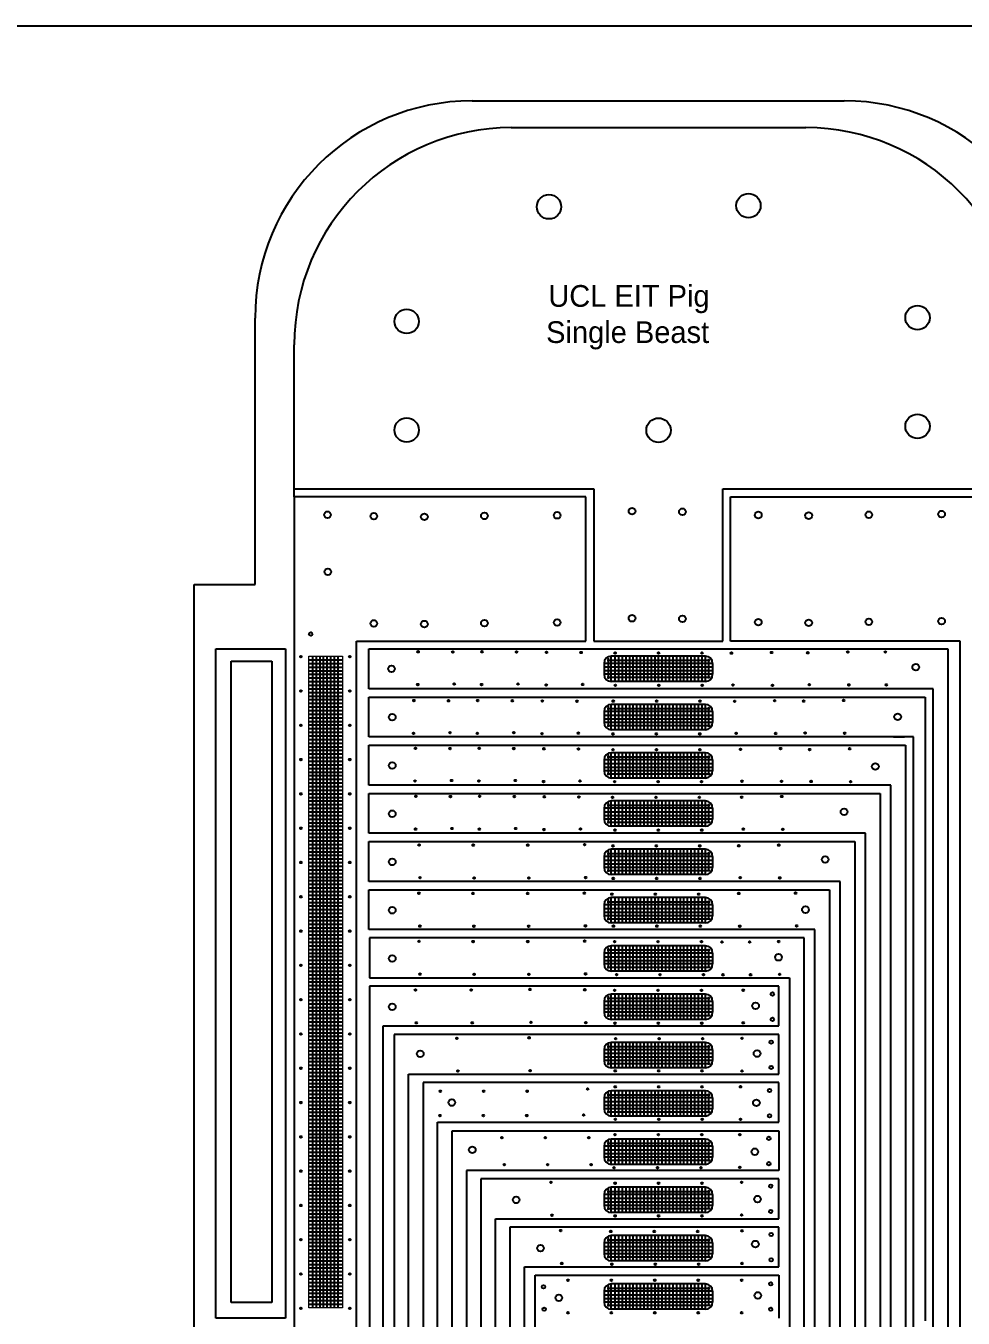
# Model space of a CAD drawing. Header units: millimetres. Extents: x 43.4 to 83.4, y 94.1 to 164.1.
# Drawn here: x 63.42 to 76.38, y 146.22 to 164.07 of the extents above; entities that cross this region are included whole.
import ezdxf

# ---------------------------------------------------------------- set-up
doc = ezdxf.new("R2010")
doc.units = ezdxf.units.MM
for name, color, linetype in [('Foil', 5, 'Continuous'), ('Opening', 1, 'Continuous'), ('Outline', 3, 'Continuous'), ('Pattern', 40, 'Continuous')]:
    doc.layers.add(name, color=color, linetype=linetype)

msp = doc.modelspace()

# ---------------------------------------------------------------- linework, layer by layer
at = {"layer": 'Foil'}
for p, q in [((43.423, 164.072), (83.423, 164.072)), ((70.132, 162.666), (74.204, 162.666)), ((67.132, 157.666), (67.132, 159.666)), ((67.132, 157.677), (71.274, 157.677)), ((67.132, 157.566), (67.132, 157.666)), ((71.274, 157.677), (71.274, 157.566)), ((73.053, 157.566), (73.053, 157.677)), ((73.053, 157.677), (77.193, 157.677)), ((67.132, 157.566), (67.132, 145.816)), ((71.163, 157.566), (67.132, 157.566)), ((71.163, 155.574), (71.163, 157.566)), ((71.274, 157.566), (71.274, 155.574)), ((73.053, 155.574), (73.053, 157.566)), ((73.163, 155.574), (73.163, 157.566)), ((73.163, 157.566), (77.193, 157.566)), ((67.991, 145.731), (67.991, 155.574)), ((67.991, 155.574), (70.663, 155.574)), ((70.663, 155.574), (71.163, 155.574)), ((71.274, 155.574), (73.053, 155.574)), ((73.663, 155.574), (73.163, 155.574)), ((74.028, 155.574), (73.663, 155.574)), ((76.334, 155.574), (74.028, 155.574)), ((76.334, 155.466), (76.334, 155.574)), ((66.05, 146.223), (66.05, 155.466)), ((66.05, 155.466), (67.012, 155.466)), ((66.26, 146.441), (66.26, 155.295)), ((66.26, 155.295), (66.823, 155.295)), ((66.823, 155.295), (66.823, 146.441)), ((67.012, 155.466), (67.012, 146.223)), ((68.161, 154.916), (68.161, 155.466)), ((68.161, 155.466), (73.663, 155.466)), ((73.663, 155.466), (76.163, 155.466)), ((76.163, 155.466), (76.163, 145.816)), ((76.334, 145.816), (76.334, 155.466)), ((75.068, 154.916), (68.161, 154.916)), ((68.161, 154.251), (68.161, 154.801)), ((68.161, 154.801), (75.018, 154.801)), ((75.018, 154.801), (75.578, 154.801)), ((75.578, 154.916), (75.068, 154.916)), ((75.963, 154.916), (75.578, 154.916)), ((75.578, 154.801), (75.688, 154.801)), ((75.688, 154.801), (75.853, 154.801)), ((75.853, 154.801), (75.853, 146.188)), ((75.963, 145.816), (75.963, 154.916)), ((74.898, 154.251), (68.161, 154.251)), ((75.563, 154.251), (74.898, 154.251)), ((75.413, 154.251), (75.563, 154.251)), ((75.578, 154.251), (75.563, 154.251)), ((75.688, 154.251), (75.578, 154.251)), ((75.688, 145.816), (75.688, 154.251)), ((68.161, 153.585), (68.161, 154.135)), ((68.161, 154.135), (74.846, 154.135)), ((74.846, 154.135), (75.378, 154.135)), ((75.378, 154.135), (75.578, 154.135)), ((75.578, 154.135), (75.578, 145.816)), ((74.728, 153.585), (68.161, 153.585)), ((75.228, 153.585), (74.728, 153.585)), ((75.378, 153.585), (75.228, 153.585)), ((75.378, 145.816), (75.378, 153.585)), ((68.161, 152.92), (68.161, 153.47)), ((68.161, 153.47), (74.676, 153.47)), ((74.676, 153.47), (75.028, 153.47)), ((75.028, 153.47), (75.228, 153.47)), ((75.228, 153.47), (75.228, 145.816)), ((74.558, 152.92), (68.161, 152.92)), ((68.161, 152.255), (68.161, 152.805)), ((68.161, 152.805), (74.506, 152.805)), ((74.506, 152.805), (74.678, 152.805)), ((74.878, 152.92), (74.558, 152.92)), ((74.678, 152.805), (74.878, 152.805)), ((75.028, 152.92), (74.878, 152.92)), ((74.878, 152.805), (74.878, 145.816)), ((75.028, 145.816), (75.028, 152.92)), ((74.388, 152.255), (68.161, 152.255)), ((74.678, 152.255), (74.388, 152.255)), ((74.678, 145.816), (74.678, 152.255)), ((68.161, 151.589), (68.161, 152.139)), ((68.161, 152.139), (74.336, 152.139)), ((74.336, 152.139), (74.528, 152.139)), ((74.528, 152.139), (74.528, 151.589)), ((74.218, 151.589), (68.161, 151.589)), ((74.328, 151.589), (74.218, 151.589)), ((74.328, 151.474), (74.328, 151.589)), ((74.528, 151.589), (74.528, 145.816)), ((74.178, 151.474), (68.172, 151.474)), ((68.172, 151.474), (68.172, 150.924)), ((74.178, 145.816), (74.178, 151.474)), ((74.328, 145.816), (74.328, 151.474)), ((68.172, 150.924), (73.828, 150.924)), ((73.828, 150.924), (73.978, 150.924)), ((73.978, 150.924), (73.978, 145.816)), ((73.828, 150.809), (68.172, 150.809)), ((68.172, 150.809), (68.172, 150.259)), ((73.828, 150.259), (73.828, 150.809)), ((68.172, 150.259), (68.172, 145.823)), ((68.363, 145.823), (68.363, 150.259)), ((68.363, 150.259), (68.513, 150.259)), ((68.513, 150.259), (73.828, 150.259)), ((73.828, 150.143), (68.513, 150.143)), ((68.513, 150.143), (68.513, 149.593)), ((73.828, 149.593), (73.828, 150.143)), ((68.513, 149.593), (68.513, 145.823)), ((68.713, 145.823), (68.713, 149.593)), ((68.713, 149.593), (68.913, 149.593)), ((68.913, 149.593), (73.828, 149.593)), ((73.828, 149.478), (68.913, 149.478)), ((68.913, 149.478), (68.913, 145.823)), ((73.828, 148.928), (73.828, 149.478)), ((69.113, 145.823), (69.113, 148.928)), ((69.113, 148.928), (73.828, 148.928)), ((69.313, 145.823), (69.313, 148.812)), ((69.313, 148.812), (73.828, 148.812)), ((73.828, 148.812), (73.828, 148.262)), ((73.828, 148.262), (69.513, 148.262)), ((69.513, 148.262), (69.513, 145.823)), ((73.828, 148.147), (69.713, 148.147)), ((69.713, 148.147), (69.713, 145.823)), ((73.828, 147.597), (73.828, 148.147)), ((69.913, 145.816), (69.913, 147.597)), ((69.913, 147.597), (73.828, 147.597)), ((73.828, 147.482), (70.113, 147.482)), ((70.113, 147.482), (70.113, 145.816)), ((73.828, 146.932), (73.828, 147.482)), ((70.313, 145.816), (70.313, 146.932)), ((70.313, 146.932), (73.828, 146.932)), ((70.463, 145.816), (70.463, 146.816)), ((70.463, 146.816), (73.828, 146.816)), ((73.828, 146.816), (73.828, 146.223)), ((66.823, 146.441), (66.26, 146.441)), ((67.012, 146.223), (66.05, 146.223))]:
    msp.add_line(p, q, dxfattribs=at)
for centre, radius in [((70.652, 161.573), 0.168), ((73.409, 161.589), 0.168), ((68.685, 159.99), 0.168), ((75.745, 160.041), 0.168), ((75.745, 158.541), 0.168), ((68.685, 158.49), 0.168), ((72.166, 158.487), 0.168), ((67.592, 157.32), 0.0463), ((68.233, 157.299), 0.0463), ((68.93, 157.29), 0.0463), ((69.76, 157.303), 0.0463), ((70.766, 157.312), 0.0463), ((71.8, 157.37), 0.0463), ((72.496, 157.361), 0.0463), ((73.545, 157.316), 0.0463), ((74.241, 157.307), 0.0463), ((75.072, 157.32), 0.0463), ((76.078, 157.329), 0.0463), ((67.596, 156.532), 0.0463), ((68.233, 155.819), 0.0463), ((68.93, 155.81), 0.0463), ((69.76, 155.823), 0.0463), ((70.766, 155.832), 0.0463), ((71.8, 155.89), 0.0463), ((72.496, 155.881), 0.0463), ((73.545, 155.836), 0.0463), ((74.241, 155.827), 0.0463), ((75.072, 155.84), 0.0463), ((76.078, 155.849), 0.0463), ((67.36, 155.673), 0.0239), ((67.224, 155.359), 0.0114), ((67.9, 155.359), 0.0114), ((68.844, 155.427), 0.0114), ((69.323, 155.423), 0.0114), ((69.726, 155.427), 0.0114), ((70.204, 155.423), 0.0114), ((70.619, 155.42), 0.0114), ((71.097, 155.417), 0.0114), ((71.566, 155.411), 0.0114), ((72.166, 155.411), 0.0114), ((72.766, 155.411), 0.0114), ((73.174, 155.408), 0.0114), ((73.728, 155.417), 0.0114), ((74.229, 155.413), 0.0114), ((74.782, 155.423), 0.0114), ((75.301, 155.423), 0.0114), ((68.476, 155.191), 0.0463), ((75.72, 155.215), 0.0463), ((68.84, 154.974), 0.0114), ((69.343, 154.982), 0.0114), ((69.721, 154.974), 0.0114), ((70.225, 154.982), 0.0114), ((70.614, 154.968), 0.0114), ((71.118, 154.976), 0.0114), ((71.57, 154.963), 0.0114), ((72.17, 154.963), 0.0114), ((72.77, 154.963), 0.0114), ((73.195, 154.967), 0.0114), ((73.741, 154.964), 0.0114), ((74.25, 154.973), 0.0114), ((74.796, 154.97), 0.0114), ((75.315, 154.97), 0.0114), ((67.224, 154.885), 0.0114), ((67.9, 154.885), 0.0114), ((68.786, 154.753), 0.0114), ((69.264, 154.75), 0.0114), ((69.667, 154.753), 0.0114), ((70.145, 154.75), 0.0114), ((70.56, 154.747), 0.0114), ((71.039, 154.744), 0.0114), ((71.54, 154.745), 0.0114), ((72.14, 154.745), 0.0114), ((72.74, 154.745), 0.0114), ((73.219, 154.742), 0.0114), ((73.772, 154.752), 0.0114), ((74.171, 154.745), 0.0114), ((74.724, 154.755), 0.0114), ((75.471, 154.529), 0.0463), ((67.224, 154.411), 0.0114), ((67.9, 154.411), 0.0114), ((68.487, 154.524), 0.0463), ((68.781, 154.301), 0.0114), ((69.285, 154.309), 0.0114), ((69.662, 154.301), 0.0114), ((70.166, 154.309), 0.0114), ((70.556, 154.295), 0.0114), ((71.059, 154.303), 0.0114), ((71.536, 154.293), 0.0114), ((72.136, 154.293), 0.0114), ((72.736, 154.293), 0.0114), ((73.239, 154.301), 0.0114), ((73.786, 154.299), 0.0114), ((74.192, 154.304), 0.0114), ((74.738, 154.302), 0.0114), ((68.807, 154.094), 0.0114), ((69.285, 154.09), 0.0114), ((69.688, 154.094), 0.0114), ((70.166, 154.09), 0.0114), ((70.582, 154.087), 0.0114), ((71.06, 154.084), 0.0114), ((71.538, 154.075), 0.0114), ((72.138, 154.075), 0.0114), ((72.738, 154.075), 0.0114), ((73.299, 154.08), 0.0114), ((73.852, 154.09), 0.0114), ((74.254, 154.077), 0.0114), ((74.807, 154.087), 0.0114), ((67.224, 153.938), 0.0114), ((67.9, 153.938), 0.0114), ((68.487, 153.857), 0.0463), ((75.162, 153.843), 0.0463), ((68.802, 153.641), 0.0114), ((69.306, 153.649), 0.0114), ((69.684, 153.641), 0.0114), ((70.187, 153.649), 0.0114), ((70.577, 153.635), 0.0114), ((71.081, 153.643), 0.0114), ((71.561, 153.632), 0.0114), ((72.161, 153.632), 0.0114), ((72.761, 153.632), 0.0114), ((73.319, 153.639), 0.0114), ((73.866, 153.637), 0.0114), ((74.275, 153.636), 0.0114), ((74.821, 153.634), 0.0114), ((67.224, 153.464), 0.0114), ((67.9, 153.464), 0.0114), ((68.813, 153.43), 0.0114), ((69.291, 153.427), 0.0114), ((69.694, 153.43), 0.0114), ((70.173, 153.427), 0.0114), ((70.588, 153.424), 0.0114), ((71.066, 153.421), 0.0114), ((71.531, 153.417), 0.0114), ((72.131, 153.417), 0.0114), ((72.731, 153.417), 0.0114), ((73.316, 153.418), 0.0114), ((73.87, 153.428), 0.0114), ((68.487, 153.19), 0.0463), ((74.73, 153.216), 0.0463), ((67.224, 152.99), 0.0114), ((67.9, 152.99), 0.0114), ((68.809, 152.978), 0.0114), ((69.312, 152.986), 0.0114), ((69.69, 152.978), 0.0114), ((70.193, 152.986), 0.0114), ((70.583, 152.972), 0.0114), ((71.087, 152.98), 0.0114), ((71.564, 152.964), 0.0114), ((72.164, 152.964), 0.0114), ((72.764, 152.964), 0.0114), ((73.337, 152.977), 0.0114), ((73.883, 152.975), 0.0114), ((68.858, 152.759), 0.0114), ((69.605, 152.756), 0.0114), ((70.36, 152.756), 0.0114), ((71.145, 152.762), 0.0114), ((71.536, 152.746), 0.0114), ((72.136, 152.746), 0.0114), ((72.736, 152.746), 0.0114), ((73.275, 152.747), 0.0114), ((73.828, 152.757), 0.0114), ((67.224, 152.517), 0.0114), ((67.9, 152.517), 0.0114), ((68.487, 152.524), 0.0463), ((74.469, 152.557), 0.0463), ((68.871, 152.306), 0.0114), ((69.618, 152.303), 0.0114), ((70.374, 152.303), 0.0114), ((71.159, 152.309), 0.0114), ((71.54, 152.296), 0.0114), ((72.14, 152.296), 0.0114), ((72.74, 152.296), 0.0114), ((73.295, 152.306), 0.0114), ((73.842, 152.304), 0.0114), ((68.855, 152.092), 0.0114), ((69.602, 152.089), 0.0114), ((70.357, 152.089), 0.0114), ((71.142, 152.094), 0.0114), ((71.522, 152.079), 0.0114), ((72.122, 152.079), 0.0114), ((72.722, 152.079), 0.0114), ((73.275, 152.089), 0.0114), ((74.06, 152.094), 0.0114), ((67.224, 152.043), 0.0114), ((67.9, 152.043), 0.0114), ((68.487, 151.857), 0.0463), ((74.196, 151.865), 0.0463), ((67.224, 151.569), 0.0114), ((67.9, 151.569), 0.0114), ((68.868, 151.638), 0.0114), ((69.615, 151.636), 0.0114), ((70.371, 151.636), 0.0114), ((71.156, 151.641), 0.0114), ((71.543, 151.638), 0.0114), ((72.143, 151.638), 0.0114), ((72.743, 151.638), 0.0114), ((73.289, 151.636), 0.0114), ((74.074, 151.641), 0.0114), ((68.857, 151.428), 0.0114), ((69.604, 151.425), 0.0114), ((70.36, 151.425), 0.0114), ((71.145, 151.431), 0.0114), ((71.559, 151.422), 0.0114), ((72.159, 151.422), 0.0114), ((72.759, 151.422), 0.0114), ((73.043, 151.419), 0.0114), ((73.425, 151.419), 0.0114), ((73.827, 151.425), 0.0114), ((68.487, 151.19), 0.0463), ((73.825, 151.207), 0.0463), ((67.224, 151.096), 0.0114), ((67.9, 151.096), 0.0114), ((68.871, 150.975), 0.0114), ((69.618, 150.972), 0.0114), ((70.374, 150.972), 0.0114), ((71.158, 150.978), 0.0114), ((71.587, 150.967), 0.0114), ((72.187, 150.967), 0.0114), ((72.787, 150.967), 0.0114), ((73.056, 150.966), 0.0114), ((73.438, 150.966), 0.0114), ((73.841, 150.972), 0.0114), ((68.807, 150.755), 0.0114), ((69.578, 150.755), 0.0114), ((70.39, 150.763), 0.0114), ((71.147, 150.758), 0.0114), ((71.559, 150.75), 0.0114), ((72.159, 150.75), 0.0114), ((72.759, 150.75), 0.0114), ((73.336, 150.752), 0.0114), ((73.739, 150.701), 0.0239), ((67.224, 150.622), 0.0114), ((67.9, 150.622), 0.0114), ((68.487, 150.523), 0.0463), ((73.508, 150.536), 0.0463), ((68.82, 150.302), 0.0114), ((69.592, 150.302), 0.0114), ((70.403, 150.31), 0.0114), ((71.161, 150.305), 0.0114), ((71.564, 150.297), 0.0114), ((72.164, 150.297), 0.0114), ((72.764, 150.297), 0.0114), ((73.336, 150.302), 0.0114), ((73.739, 150.351), 0.0239), ((67.224, 150.148), 0.0114), ((67.9, 150.148), 0.0114), ((69.379, 150.089), 0.0114), ((70.378, 150.095), 0.0114), ((71.575, 150.084), 0.0114), ((72.175, 150.084), 0.0114), ((72.775, 150.084), 0.0114), ((73.32, 150.087), 0.0114), ((73.722, 150.036), 0.0239), ((68.874, 149.874), 0.0463), ((73.528, 149.877), 0.0463), ((67.224, 149.675), 0.0114), ((67.9, 149.675), 0.0114), ((69.393, 149.636), 0.0114), ((70.392, 149.642), 0.0114), ((71.568, 149.639), 0.0114), ((72.168, 149.639), 0.0114), ((72.768, 149.639), 0.0114), ((73.32, 149.637), 0.0114), ((73.722, 149.686), 0.0239), ((71.186, 149.389), 0.0114), ((71.568, 149.418), 0.0114), ((72.168, 149.418), 0.0114), ((72.768, 149.418), 0.0114), ((73.299, 149.419), 0.0114), ((69.151, 149.358), 0.0114), ((69.311, 149.2), 0.0463), ((69.751, 149.358), 0.0114), ((70.351, 149.358), 0.0114), ((73.518, 149.196), 0.0463), ((73.701, 149.368), 0.0239), ((67.224, 149.201), 0.0114), ((67.9, 149.201), 0.0114), ((73.701, 149.018), 0.0239), ((69.146, 149.021), 0.0114), ((69.746, 149.021), 0.0114), ((70.346, 149.021), 0.0114), ((71.131, 149.029), 0.0114), ((71.57, 148.968), 0.0114), ((72.17, 148.968), 0.0114), ((72.77, 148.968), 0.0114), ((73.299, 148.969), 0.0114), ((67.224, 148.727), 0.0114), ((67.9, 148.727), 0.0114), ((70.002, 148.717), 0.0114), ((70.602, 148.717), 0.0114), ((71.202, 148.717), 0.0114), ((71.564, 148.757), 0.0114), ((72.164, 148.757), 0.0114), ((72.764, 148.757), 0.0114), ((73.289, 148.757), 0.0114), ((73.691, 148.706), 0.0239), ((69.593, 148.548), 0.0463), ((73.498, 148.522), 0.0463), ((70.035, 148.342), 0.0114), ((70.635, 148.342), 0.0114), ((71.235, 148.342), 0.0114), ((73.691, 148.356), 0.0239), ((67.224, 148.254), 0.0114), ((67.9, 148.254), 0.0114), ((71.552, 148.302), 0.0114), ((72.152, 148.302), 0.0114), ((72.752, 148.302), 0.0114), ((73.289, 148.307), 0.0114), ((70.68, 148.098), 0.0114), ((71.566, 148.087), 0.0114), ((72.166, 148.087), 0.0114), ((72.766, 148.087), 0.0114), ((73.314, 148.098), 0.0114), ((73.717, 148.047), 0.0239), ((70.2, 147.856), 0.0463), ((73.533, 147.868), 0.0463), ((67.224, 147.78), 0.0114), ((67.9, 147.78), 0.0114), ((70.694, 147.645), 0.0114), ((71.566, 147.636), 0.0114), ((72.166, 147.636), 0.0114), ((72.766, 147.636), 0.0114), ((73.314, 147.648), 0.0114), ((73.717, 147.697), 0.0239), ((70.815, 147.433), 0.0114), ((73.32, 147.429), 0.0114), ((67.224, 147.306), 0.0114), ((67.9, 147.306), 0.0114), ((71.507, 147.421), 0.0114), ((72.107, 147.421), 0.0114), ((72.707, 147.421), 0.0114), ((73.504, 147.246), 0.0463), ((73.723, 147.378), 0.0239), ((70.536, 147.19), 0.0463), ((70.829, 146.979), 0.0114), ((71.521, 146.968), 0.0114), ((72.121, 146.968), 0.0114), ((72.721, 146.968), 0.0114), ((73.32, 146.979), 0.0114), ((73.723, 147.028), 0.0239), ((67.224, 146.833), 0.0114), ((67.9, 146.833), 0.0114), ((70.915, 146.747), 0.0114), ((71.515, 146.747), 0.0114), ((72.115, 146.747), 0.0114), ((72.715, 146.747), 0.0114), ((73.315, 146.747), 0.0114), ((70.576, 146.656), 0.0239), ((70.788, 146.503), 0.0463), ((73.539, 146.537), 0.0463), ((73.717, 146.696), 0.0239), ((67.224, 146.359), 0.0114), ((67.9, 146.359), 0.0114), ((70.586, 146.346), 0.0239), ((73.717, 146.346), 0.0239), ((70.915, 146.297), 0.0114), ((71.515, 146.297), 0.0114), ((72.115, 146.297), 0.0114), ((72.715, 146.297), 0.0114), ((73.315, 146.297), 0.0114)]:
    msp.add_circle(centre, radius, dxfattribs=at)
for centre, radius, start, end in [((70.132, 159.666), 3, 90, 180), ((74.204, 159.677), 2.989, 0, 90)]:
    msp.add_arc(centre, radius, start, end, dxfattribs=at)
at = {"layer": 'Opening'}
for p, q in [((43.423, 164.072), (83.423, 164.072)), ((43.423, 164.072), (83.423, 164.072)), ((72.163, 155.367), (71.513, 155.367)), ((72.813, 155.367), (72.163, 155.367)), ((71.413, 155.267), (71.413, 155.117)), ((72.913, 155.267), (72.913, 155.117)), ((72.813, 155.017), (71.513, 155.017)), ((71.413, 154.6), (71.413, 154.45)), ((72.163, 154.7), (71.513, 154.7)), ((72.813, 154.7), (72.163, 154.7)), ((72.913, 154.6), (72.913, 154.45)), ((72.813, 154.35), (71.513, 154.35)), ((71.413, 153.933), (71.413, 153.783)), ((72.163, 154.033), (71.513, 154.033)), ((72.813, 154.033), (72.163, 154.033)), ((72.913, 153.933), (72.913, 153.783)), ((72.813, 153.683), (71.513, 153.683)), ((72.163, 153.366), (71.513, 153.366)), ((72.813, 153.366), (72.163, 153.366)), ((71.413, 153.266), (71.413, 153.116)), ((72.913, 153.266), (72.913, 153.116)), ((72.813, 153.016), (71.513, 153.016)), ((72.163, 152.699), (71.513, 152.699)), ((72.813, 152.699), (72.163, 152.699)), ((71.413, 152.599), (71.413, 152.449)), ((72.913, 152.599), (72.913, 152.449)), ((72.813, 152.349), (71.513, 152.349)), ((71.413, 151.932), (71.413, 151.782)), ((72.163, 152.032), (71.513, 152.032)), ((72.813, 152.032), (72.163, 152.032)), ((72.913, 151.932), (72.913, 151.782)), ((72.813, 151.682), (71.513, 151.682)), ((72.163, 151.365), (71.513, 151.365)), ((72.813, 151.365), (72.163, 151.365)), ((71.413, 151.265), (71.413, 151.115)), ((72.913, 151.265), (72.913, 151.115)), ((72.813, 151.015), (71.513, 151.015)), ((72.163, 150.698), (71.513, 150.698)), ((72.813, 150.698), (72.163, 150.698)), ((71.413, 150.598), (71.413, 150.448)), ((72.913, 150.598), (72.913, 150.448)), ((72.813, 150.348), (71.513, 150.348)), ((72.163, 150.031), (71.513, 150.031)), ((72.813, 150.031), (72.163, 150.031)), ((71.413, 149.931), (71.413, 149.781)), ((72.913, 149.931), (72.913, 149.781)), ((72.813, 149.681), (71.513, 149.681)), ((71.413, 149.264), (71.413, 149.114)), ((72.163, 149.364), (71.513, 149.364)), ((72.813, 149.364), (72.163, 149.364)), ((72.913, 149.264), (72.913, 149.114)), ((72.813, 149.014), (71.513, 149.014)), ((72.163, 148.697), (71.513, 148.697)), ((72.813, 148.697), (72.163, 148.697)), ((71.413, 148.597), (71.413, 148.447)), ((72.913, 148.597), (72.913, 148.447)), ((72.813, 148.347), (71.513, 148.347)), ((72.163, 148.03), (71.513, 148.03)), ((72.813, 148.03), (72.163, 148.03)), ((71.413, 147.93), (71.413, 147.78)), ((72.913, 147.93), (72.913, 147.78)), ((72.813, 147.68), (71.513, 147.68)), ((71.413, 147.263), (71.413, 147.113)), ((72.163, 147.363), (71.513, 147.363)), ((72.813, 147.363), (72.163, 147.363)), ((72.913, 147.263), (72.913, 147.113)), ((72.813, 147.013), (71.513, 147.013)), ((71.413, 146.596), (71.413, 146.446)), ((72.163, 146.696), (71.513, 146.696)), ((72.813, 146.696), (72.163, 146.696)), ((72.913, 146.596), (72.913, 146.446)), ((72.813, 146.346), (71.513, 146.346))]:
    msp.add_line(p, q, dxfattribs=at)
at = {"layer": 'Opening', "linetype": 'Continuous', "lineweight": 0}
for p, q in [((67.334, 146.366), (67.334, 155.366)), ((67.334, 155.366), (67.8, 155.366)), ((67.8, 155.366), (67.8, 146.366)), ((67.8, 146.366), (67.334, 146.366))]:
    msp.add_line(p, q, dxfattribs=at)
at = {"layer": 'Opening'}
for centre, start, end in [((71.513, 155.267), 90, 180), ((72.813, 155.267), 0, 90), ((71.513, 155.117), 180, 270), ((72.813, 155.117), 270, 0), ((71.513, 154.6), 90, 180), ((72.813, 154.6), 0, 90), ((71.513, 154.45), 180, 270), ((72.813, 154.45), 270, 360), ((71.513, 153.933), 90, 180), ((72.813, 153.933), 0, 90), ((71.513, 153.783), 180, 270), ((72.813, 153.783), 270, 0), ((71.513, 153.266), 90, 180), ((72.813, 153.266), 0, 90), ((71.513, 153.116), 180, 270), ((72.813, 153.116), 270, 360), ((71.513, 152.599), 90, 180), ((72.813, 152.599), 0, 90), ((71.513, 152.449), 180, 270), ((72.813, 152.449), 270, 0), ((71.513, 151.932), 90, 180), ((72.813, 151.932), 0, 90), ((71.513, 151.782), 180, 270), ((72.813, 151.782), 270, 0), ((71.513, 151.265), 90, 180), ((72.813, 151.265), 0, 90), ((71.513, 151.115), 180, 270), ((72.813, 151.115), 270, 360), ((71.513, 150.598), 90, 180), ((72.813, 150.598), 0, 90), ((71.513, 150.448), 180, 270), ((72.813, 150.448), 270, 0), ((71.513, 149.931), 90, 180), ((72.813, 149.931), 0, 90), ((71.513, 149.781), 180, 270), ((72.813, 149.781), 270, 360), ((71.513, 149.264), 90, 180), ((72.813, 149.264), 0, 90), ((71.513, 149.114), 180, 270), ((72.813, 149.114), 270, 0), ((71.513, 148.597), 90, 180), ((72.813, 148.597), 0, 90), ((71.513, 148.447), 180, 270), ((72.813, 148.447), 270, 360), ((71.513, 147.93), 90, 180), ((72.813, 147.93), 0, 90), ((71.513, 147.78), 180, 270), ((72.813, 147.78), 270, 0), ((71.513, 147.263), 90, 180), ((72.813, 147.263), 0, 90), ((71.513, 147.113), 180, 270), ((72.813, 147.113), 270, 360), ((71.513, 146.596), 90, 180), ((72.813, 146.596), 0, 90), ((71.513, 146.446), 180, 270), ((72.813, 146.446), 270, 0)]:
    msp.add_arc(centre, 0.1, start, end, dxfattribs=at)
at = {"layer": 'Outline'}
for p, q in [((43.423, 164.072), (83.423, 164.072)), ((69.591, 163.036), (74.733, 163.036)), ((66.591, 156.358), (66.591, 160.036)), ((65.749, 145.292), (65.749, 156.358)), ((65.749, 156.358), (66.591, 156.358))]:
    msp.add_line(p, q, dxfattribs=at)
for centre, start, end in [((69.591, 160.036), 90, 180), ((74.733, 160.036), 0, 90)]:
    msp.add_arc(centre, 3, start, end, dxfattribs=at)
at = {"layer": 'Pattern'}
for p, q in [((43.423, 164.072), (83.423, 164.072)), ((67.334, 155.316), (67.8, 155.316)), ((67.384, 155.366), (67.384, 146.366)), ((67.434, 155.366), (67.434, 146.366)), ((67.484, 155.366), (67.484, 146.366)), ((67.534, 155.366), (67.534, 146.366)), ((67.584, 155.366), (67.584, 146.366)), ((67.634, 155.366), (67.634, 146.366)), ((67.684, 155.366), (67.684, 146.366)), ((67.734, 155.366), (67.734, 146.366)), ((71.458, 155.31), (72.88, 155.31)), ((71.47, 155.341), (71.47, 155.055)), ((71.513, 155.017), (71.513, 155.367)), ((71.563, 155.367), (71.563, 155.017)), ((71.613, 155.367), (71.613, 155.017)), ((71.663, 155.367), (71.663, 155.017)), ((71.713, 155.367), (71.713, 155.017)), ((71.763, 155.367), (71.763, 155.017)), ((71.813, 155.367), (71.813, 155.017)), ((71.863, 155.367), (71.863, 155.017)), ((71.913, 155.367), (71.913, 155.017)), ((71.963, 155.367), (71.963, 155.017)), ((72.013, 155.367), (72.013, 155.017)), ((72.063, 155.367), (72.063, 155.017)), ((72.113, 155.367), (72.113, 155.017)), ((72.163, 155.367), (72.163, 155.017)), ((72.213, 155.367), (72.213, 155.017)), ((72.263, 155.367), (72.263, 155.017)), ((72.313, 155.367), (72.313, 155.017)), ((72.363, 155.367), (72.363, 155.017)), ((72.413, 155.367), (72.413, 155.017)), ((72.463, 155.367), (72.463, 155.017)), ((72.513, 155.367), (72.513, 155.017)), ((72.563, 155.367), (72.563, 155.017)), ((72.613, 155.367), (72.613, 155.017)), ((72.663, 155.367), (72.663, 155.017)), ((72.713, 155.367), (72.713, 155.017)), ((72.763, 155.367), (72.763, 155.017)), ((72.813, 155.017), (72.813, 155.367)), ((72.857, 155.328), (72.857, 155.059)), ((67.334, 155.266), (67.8, 155.266)), ((67.334, 155.216), (67.8, 155.216)), ((67.334, 155.166), (67.8, 155.166)), ((67.334, 155.116), (67.8, 155.116)), ((72.913, 155.267), (71.413, 155.267)), ((71.413, 155.217), (72.913, 155.217)), ((71.413, 155.167), (72.913, 155.167)), ((72.913, 155.117), (71.413, 155.117)), ((67.334, 155.066), (67.8, 155.066)), ((67.334, 155.016), (67.8, 155.016)), ((67.334, 154.966), (67.8, 154.966)), ((71.455, 155.074), (72.884, 155.074)), ((67.334, 154.916), (67.8, 154.916)), ((67.334, 154.866), (67.8, 154.866)), ((67.334, 154.816), (67.8, 154.816)), ((67.334, 154.766), (67.8, 154.766)), ((67.334, 154.716), (67.8, 154.716)), ((67.334, 154.666), (67.8, 154.666)), ((67.334, 154.616), (67.8, 154.616)), ((72.913, 154.6), (71.413, 154.6)), ((71.458, 154.643), (72.88, 154.643)), ((71.47, 154.674), (71.47, 154.388)), ((71.513, 154.35), (71.513, 154.7)), ((71.563, 154.7), (71.563, 154.35)), ((71.613, 154.7), (71.613, 154.35)), ((71.663, 154.7), (71.663, 154.35)), ((71.713, 154.7), (71.713, 154.35)), ((71.763, 154.7), (71.763, 154.35)), ((71.813, 154.7), (71.813, 154.35)), ((71.863, 154.7), (71.863, 154.35)), ((71.913, 154.7), (71.913, 154.35)), ((71.963, 154.7), (71.963, 154.35)), ((72.013, 154.7), (72.013, 154.35)), ((72.063, 154.7), (72.063, 154.35)), ((72.113, 154.7), (72.113, 154.35)), ((72.163, 154.7), (72.163, 154.35)), ((72.213, 154.7), (72.213, 154.35)), ((72.263, 154.7), (72.263, 154.35)), ((72.313, 154.7), (72.313, 154.35)), ((72.363, 154.7), (72.363, 154.35)), ((72.413, 154.7), (72.413, 154.35)), ((72.463, 154.7), (72.463, 154.35)), ((72.513, 154.7), (72.513, 154.35)), ((72.563, 154.7), (72.563, 154.35)), ((72.613, 154.7), (72.613, 154.35)), ((72.663, 154.7), (72.663, 154.35)), ((72.713, 154.7), (72.713, 154.35)), ((72.763, 154.7), (72.763, 154.35)), ((72.813, 154.35), (72.813, 154.7)), ((72.857, 154.661), (72.857, 154.392)), ((67.334, 154.566), (67.8, 154.566)), ((67.334, 154.516), (67.8, 154.516)), ((67.334, 154.466), (67.8, 154.466)), ((67.334, 154.416), (67.8, 154.416)), ((71.413, 154.55), (72.913, 154.55)), ((71.413, 154.5), (72.913, 154.5)), ((72.913, 154.45), (71.413, 154.45)), ((71.455, 154.407), (72.884, 154.407)), ((67.334, 154.366), (67.8, 154.366)), ((67.334, 154.316), (67.8, 154.316)), ((67.334, 154.266), (67.8, 154.266)), ((67.334, 154.216), (67.8, 154.216)), ((67.334, 154.166), (67.8, 154.166)), ((67.334, 154.116), (67.8, 154.116)), ((67.334, 154.066), (67.8, 154.066)), ((67.334, 154.016), (67.8, 154.016)), ((67.334, 153.966), (67.8, 153.966)), ((67.334, 153.916), (67.8, 153.916)), ((67.334, 153.866), (67.8, 153.866)), ((72.913, 153.933), (71.413, 153.933)), ((71.413, 153.883), (72.913, 153.883)), ((71.458, 153.976), (72.88, 153.976)), ((71.47, 154.007), (71.47, 153.721)), ((71.513, 153.683), (71.513, 154.033)), ((71.563, 154.033), (71.563, 153.683)), ((71.613, 154.033), (71.613, 153.683)), ((71.663, 154.033), (71.663, 153.683)), ((71.713, 154.033), (71.713, 153.683)), ((71.763, 154.033), (71.763, 153.683)), ((71.813, 154.033), (71.813, 153.683)), ((71.863, 154.033), (71.863, 153.683)), ((71.913, 154.033), (71.913, 153.683)), ((71.963, 154.033), (71.963, 153.683)), ((72.013, 154.033), (72.013, 153.683)), ((72.063, 154.033), (72.063, 153.683)), ((72.113, 154.033), (72.113, 153.683)), ((72.163, 154.033), (72.163, 153.683)), ((72.213, 154.033), (72.213, 153.683)), ((72.263, 154.033), (72.263, 153.683)), ((72.313, 154.033), (72.313, 153.683)), ((72.363, 154.033), (72.363, 153.683)), ((72.413, 154.033), (72.413, 153.683)), ((72.463, 154.033), (72.463, 153.683)), ((72.513, 154.033), (72.513, 153.683)), ((72.563, 154.033), (72.563, 153.683)), ((72.613, 154.033), (72.613, 153.683)), ((72.663, 154.033), (72.663, 153.683)), ((72.713, 154.033), (72.713, 153.683)), ((72.763, 154.033), (72.763, 153.683)), ((72.813, 153.683), (72.813, 154.033)), ((72.857, 153.994), (72.857, 153.725)), ((67.334, 153.816), (67.8, 153.816)), ((67.334, 153.766), (67.8, 153.766)), ((67.334, 153.716), (67.8, 153.716)), ((71.413, 153.833), (72.913, 153.833)), ((72.913, 153.783), (71.413, 153.783)), ((71.455, 153.74), (72.884, 153.74)), ((67.334, 153.666), (67.8, 153.666)), ((67.334, 153.616), (67.8, 153.616)), ((67.334, 153.566), (67.8, 153.566)), ((67.334, 153.516), (67.8, 153.516)), ((67.334, 153.466), (67.8, 153.466)), ((67.334, 153.416), (67.8, 153.416)), ((67.334, 153.366), (67.8, 153.366)), ((71.47, 153.34), (71.47, 153.054)), ((71.513, 153.016), (71.513, 153.366)), ((71.563, 153.366), (71.563, 153.016)), ((71.613, 153.366), (71.613, 153.016)), ((71.663, 153.366), (71.663, 153.016)), ((71.713, 153.366), (71.713, 153.016)), ((71.763, 153.366), (71.763, 153.016)), ((71.813, 153.366), (71.813, 153.016)), ((71.863, 153.366), (71.863, 153.016)), ((71.913, 153.366), (71.913, 153.016)), ((71.963, 153.366), (71.963, 153.016)), ((72.013, 153.366), (72.013, 153.016)), ((72.063, 153.366), (72.063, 153.016)), ((72.113, 153.366), (72.113, 153.016)), ((72.163, 153.366), (72.163, 153.016)), ((72.213, 153.366), (72.213, 153.016)), ((72.263, 153.366), (72.263, 153.016)), ((72.313, 153.366), (72.313, 153.016)), ((72.363, 153.366), (72.363, 153.016)), ((72.413, 153.366), (72.413, 153.016)), ((72.463, 153.366), (72.463, 153.016)), ((72.513, 153.366), (72.513, 153.016)), ((72.563, 153.366), (72.563, 153.016)), ((72.613, 153.366), (72.613, 153.016)), ((72.663, 153.366), (72.663, 153.016)), ((72.713, 153.366), (72.713, 153.016)), ((72.763, 153.366), (72.763, 153.016)), ((72.813, 153.016), (72.813, 153.366)), ((72.857, 153.327), (72.857, 153.058)), ((67.334, 153.316), (67.8, 153.316)), ((67.334, 153.266), (67.8, 153.266)), ((67.334, 153.216), (67.8, 153.216)), ((67.334, 153.166), (67.8, 153.166)), ((72.913, 153.266), (71.413, 153.266)), ((71.413, 153.216), (72.913, 153.216)), ((71.413, 153.166), (72.913, 153.166)), ((71.458, 153.309), (72.88, 153.309)), ((67.334, 153.116), (67.8, 153.116)), ((67.334, 153.066), (67.8, 153.066)), ((67.334, 153.016), (67.8, 153.016)), ((72.913, 153.116), (71.413, 153.116)), ((71.455, 153.073), (72.884, 153.073)), ((67.334, 152.966), (67.8, 152.966)), ((67.334, 152.916), (67.8, 152.916)), ((67.334, 152.866), (67.8, 152.866)), ((67.334, 152.816), (67.8, 152.816)), ((67.334, 152.766), (67.8, 152.766)), ((67.334, 152.716), (67.8, 152.716)), ((67.334, 152.666), (67.8, 152.666)), ((67.334, 152.616), (67.8, 152.616)), ((71.458, 152.642), (72.88, 152.642)), ((71.47, 152.673), (71.47, 152.387)), ((71.513, 152.349), (71.513, 152.699)), ((71.563, 152.699), (71.563, 152.349)), ((71.613, 152.699), (71.613, 152.349)), ((71.663, 152.699), (71.663, 152.349)), ((71.713, 152.699), (71.713, 152.349)), ((71.763, 152.699), (71.763, 152.349)), ((71.813, 152.699), (71.813, 152.349)), ((71.863, 152.699), (71.863, 152.349)), ((71.913, 152.699), (71.913, 152.349)), ((71.963, 152.699), (71.963, 152.349)), ((72.013, 152.699), (72.013, 152.349)), ((72.063, 152.699), (72.063, 152.349)), ((72.113, 152.699), (72.113, 152.349)), ((72.163, 152.699), (72.163, 152.349)), ((72.213, 152.699), (72.213, 152.349)), ((72.263, 152.699), (72.263, 152.349)), ((72.313, 152.699), (72.313, 152.349)), ((72.363, 152.699), (72.363, 152.349)), ((72.413, 152.699), (72.413, 152.349)), ((72.463, 152.699), (72.463, 152.349)), ((72.513, 152.699), (72.513, 152.349)), ((72.563, 152.699), (72.563, 152.349)), ((72.613, 152.699), (72.613, 152.349)), ((72.663, 152.699), (72.663, 152.349)), ((72.713, 152.699), (72.713, 152.349)), ((72.763, 152.699), (72.763, 152.349)), ((72.813, 152.349), (72.813, 152.699)), ((72.857, 152.66), (72.857, 152.391)), ((67.334, 152.566), (67.8, 152.566)), ((67.334, 152.516), (67.8, 152.516)), ((67.334, 152.466), (67.8, 152.466)), ((72.913, 152.599), (71.413, 152.599)), ((71.413, 152.549), (72.913, 152.549)), ((71.413, 152.499), (72.913, 152.499)), ((72.913, 152.449), (71.413, 152.449)), ((67.334, 152.416), (67.8, 152.416)), ((67.334, 152.366), (67.8, 152.366)), ((67.334, 152.316), (67.8, 152.316)), ((67.334, 152.266), (67.8, 152.266)), ((71.455, 152.406), (72.884, 152.406)), ((67.334, 152.216), (67.8, 152.216)), ((67.334, 152.166), (67.8, 152.166)), ((67.334, 152.116), (67.8, 152.116)), ((67.334, 152.066), (67.8, 152.066)), ((67.334, 152.016), (67.8, 152.016)), ((67.334, 151.966), (67.8, 151.966)), ((67.334, 151.916), (67.8, 151.916)), ((72.913, 151.932), (71.413, 151.932)), ((71.458, 151.975), (72.88, 151.975)), ((71.47, 152.006), (71.47, 151.72)), ((71.513, 151.682), (71.513, 152.032)), ((71.563, 152.032), (71.563, 151.682)), ((71.613, 152.032), (71.613, 151.682)), ((71.663, 152.032), (71.663, 151.682)), ((71.713, 152.032), (71.713, 151.682)), ((71.763, 152.032), (71.763, 151.682)), ((71.813, 152.032), (71.813, 151.682)), ((71.863, 152.032), (71.863, 151.682)), ((71.913, 152.032), (71.913, 151.682)), ((71.963, 152.032), (71.963, 151.682)), ((72.013, 152.032), (72.013, 151.682)), ((72.063, 152.032), (72.063, 151.682)), ((72.113, 152.032), (72.113, 151.682)), ((72.163, 152.032), (72.163, 151.682)), ((72.213, 152.032), (72.213, 151.682)), ((72.263, 152.032), (72.263, 151.682)), ((72.313, 152.032), (72.313, 151.682)), ((72.363, 152.032), (72.363, 151.682)), ((72.413, 152.032), (72.413, 151.682)), ((72.463, 152.032), (72.463, 151.682)), ((72.513, 152.032), (72.513, 151.682)), ((72.563, 152.032), (72.563, 151.682)), ((72.613, 152.032), (72.613, 151.682)), ((72.663, 152.032), (72.663, 151.682)), ((72.713, 152.032), (72.713, 151.682)), ((72.763, 152.032), (72.763, 151.682)), ((72.813, 151.682), (72.813, 152.032)), ((72.857, 151.993), (72.857, 151.724)), ((67.334, 151.866), (67.8, 151.866)), ((67.334, 151.816), (67.8, 151.816)), ((67.334, 151.766), (67.8, 151.766)), ((71.413, 151.882), (72.913, 151.882)), ((71.413, 151.832), (72.913, 151.832)), ((72.913, 151.782), (71.413, 151.782)), ((71.455, 151.739), (72.884, 151.739)), ((67.334, 151.716), (67.8, 151.716)), ((67.334, 151.666), (67.8, 151.666)), ((67.334, 151.616), (67.8, 151.616)), ((67.334, 151.566), (67.8, 151.566)), ((67.334, 151.516), (67.8, 151.516)), ((67.334, 151.466), (67.8, 151.466)), ((67.334, 151.416), (67.8, 151.416)), ((67.334, 151.366), (67.8, 151.366)), ((71.513, 151.015), (71.513, 151.365)), ((71.563, 151.365), (71.563, 151.015)), ((71.613, 151.365), (71.613, 151.015)), ((71.663, 151.365), (71.663, 151.015)), ((71.713, 151.365), (71.713, 151.015)), ((71.763, 151.365), (71.763, 151.015)), ((71.813, 151.365), (71.813, 151.015)), ((71.863, 151.365), (71.863, 151.015)), ((71.913, 151.365), (71.913, 151.015)), ((71.963, 151.365), (71.963, 151.015)), ((72.013, 151.365), (72.013, 151.015)), ((72.063, 151.365), (72.063, 151.015)), ((72.113, 151.365), (72.113, 151.015)), ((72.163, 151.365), (72.163, 151.015)), ((72.213, 151.365), (72.213, 151.015)), ((72.263, 151.365), (72.263, 151.015)), ((72.313, 151.365), (72.313, 151.015)), ((72.363, 151.365), (72.363, 151.015)), ((72.413, 151.365), (72.413, 151.015)), ((72.463, 151.365), (72.463, 151.015)), ((72.513, 151.365), (72.513, 151.015)), ((72.563, 151.365), (72.563, 151.015)), ((72.613, 151.365), (72.613, 151.015)), ((72.663, 151.365), (72.663, 151.015)), ((72.713, 151.365), (72.713, 151.015)), ((72.763, 151.365), (72.763, 151.015)), ((72.813, 151.015), (72.813, 151.365)), ((67.334, 151.316), (67.8, 151.316)), ((67.334, 151.266), (67.8, 151.266)), ((67.334, 151.216), (67.8, 151.216)), ((72.913, 151.265), (71.413, 151.265)), ((71.413, 151.215), (72.913, 151.215)), ((71.458, 151.308), (72.88, 151.308)), ((71.47, 151.339), (71.47, 151.053)), ((72.857, 151.326), (72.857, 151.057)), ((67.334, 151.166), (67.8, 151.166)), ((67.334, 151.116), (67.8, 151.116)), ((67.334, 151.066), (67.8, 151.066)), ((67.334, 151.016), (67.8, 151.016)), ((71.413, 151.165), (72.913, 151.165)), ((72.913, 151.115), (71.413, 151.115)), ((71.455, 151.072), (72.884, 151.072)), ((67.334, 150.966), (67.8, 150.966)), ((67.334, 150.916), (67.8, 150.916)), ((67.334, 150.866), (67.8, 150.866)), ((67.334, 150.816), (67.8, 150.816)), ((67.334, 150.766), (67.8, 150.766)), ((67.334, 150.716), (67.8, 150.716)), ((67.334, 150.666), (67.8, 150.666)), ((71.47, 150.672), (71.47, 150.386)), ((71.513, 150.348), (71.513, 150.698)), ((71.563, 150.698), (71.563, 150.348)), ((71.613, 150.698), (71.613, 150.348)), ((71.663, 150.698), (71.663, 150.348)), ((71.713, 150.698), (71.713, 150.348)), ((71.763, 150.698), (71.763, 150.348)), ((71.813, 150.698), (71.813, 150.348)), ((71.863, 150.698), (71.863, 150.348)), ((71.913, 150.698), (71.913, 150.348)), ((71.963, 150.698), (71.963, 150.348)), ((72.013, 150.698), (72.013, 150.348)), ((72.063, 150.698), (72.063, 150.348)), ((72.113, 150.698), (72.113, 150.348)), ((72.163, 150.698), (72.163, 150.348)), ((72.213, 150.698), (72.213, 150.348)), ((72.263, 150.698), (72.263, 150.348)), ((72.313, 150.698), (72.313, 150.348)), ((72.363, 150.698), (72.363, 150.348)), ((72.413, 150.698), (72.413, 150.348)), ((72.463, 150.698), (72.463, 150.348)), ((72.513, 150.698), (72.513, 150.348)), ((72.563, 150.698), (72.563, 150.348)), ((72.613, 150.698), (72.613, 150.348)), ((72.663, 150.698), (72.663, 150.348)), ((72.713, 150.698), (72.713, 150.348)), ((72.763, 150.698), (72.763, 150.348)), ((72.813, 150.348), (72.813, 150.698)), ((72.857, 150.659), (72.857, 150.39)), ((67.334, 150.616), (67.8, 150.616)), ((67.334, 150.566), (67.8, 150.566)), ((67.334, 150.516), (67.8, 150.516)), ((72.913, 150.598), (71.413, 150.598)), ((71.413, 150.548), (72.913, 150.548)), ((71.413, 150.498), (72.913, 150.498)), ((71.458, 150.641), (72.88, 150.641)), ((67.334, 150.466), (67.8, 150.466)), ((67.334, 150.416), (67.8, 150.416)), ((67.334, 150.366), (67.8, 150.366)), ((67.334, 150.316), (67.8, 150.316)), ((72.913, 150.448), (71.413, 150.448)), ((71.455, 150.405), (72.884, 150.405)), ((67.334, 150.266), (67.8, 150.266)), ((67.334, 150.216), (67.8, 150.216)), ((67.334, 150.166), (67.8, 150.166)), ((67.334, 150.116), (67.8, 150.116)), ((67.334, 150.066), (67.8, 150.066)), ((67.334, 150.016), (67.8, 150.016)), ((67.334, 149.966), (67.8, 149.966)), ((71.458, 149.974), (72.88, 149.974)), ((71.47, 150.005), (71.47, 149.719)), ((71.513, 149.681), (71.513, 150.031)), ((71.563, 150.031), (71.563, 149.681)), ((71.613, 150.031), (71.613, 149.681)), ((71.663, 150.031), (71.663, 149.681)), ((71.713, 150.031), (71.713, 149.681)), ((71.763, 150.031), (71.763, 149.681)), ((71.813, 150.031), (71.813, 149.681)), ((71.863, 150.031), (71.863, 149.681)), ((71.913, 150.031), (71.913, 149.681)), ((71.963, 150.031), (71.963, 149.681)), ((72.013, 150.031), (72.013, 149.681)), ((72.063, 150.031), (72.063, 149.681)), ((72.113, 150.031), (72.113, 149.681)), ((72.163, 150.031), (72.163, 149.681)), ((72.213, 150.031), (72.213, 149.681)), ((72.263, 150.031), (72.263, 149.681)), ((72.313, 150.031), (72.313, 149.681)), ((72.363, 150.031), (72.363, 149.681)), ((72.413, 150.031), (72.413, 149.681)), ((72.463, 150.031), (72.463, 149.681)), ((72.513, 150.031), (72.513, 149.681)), ((72.563, 150.031), (72.563, 149.681)), ((72.613, 150.031), (72.613, 149.681)), ((72.663, 150.031), (72.663, 149.681)), ((72.713, 150.031), (72.713, 149.681)), ((72.763, 150.031), (72.763, 149.681)), ((72.813, 149.681), (72.813, 150.031)), ((72.857, 149.992), (72.857, 149.723)), ((67.334, 149.916), (67.8, 149.916)), ((67.334, 149.866), (67.8, 149.866)), ((67.334, 149.816), (67.8, 149.816)), ((67.334, 149.766), (67.8, 149.766)), ((72.913, 149.931), (71.413, 149.931)), ((71.413, 149.881), (72.913, 149.881)), ((71.413, 149.831), (72.913, 149.831)), ((72.913, 149.781), (71.413, 149.781)), ((67.334, 149.716), (67.8, 149.716)), ((67.334, 149.666), (67.8, 149.666)), ((67.334, 149.616), (67.8, 149.616)), ((71.455, 149.738), (72.884, 149.738)), ((67.334, 149.566), (67.8, 149.566)), ((67.334, 149.516), (67.8, 149.516)), ((67.334, 149.466), (67.8, 149.466)), ((67.334, 149.416), (67.8, 149.416)), ((67.334, 149.366), (67.8, 149.366)), ((67.334, 149.316), (67.8, 149.316)), ((67.334, 149.266), (67.8, 149.266)), ((72.913, 149.264), (71.413, 149.264)), ((71.458, 149.307), (72.88, 149.307)), ((71.47, 149.338), (71.47, 149.052)), ((71.513, 149.014), (71.513, 149.364)), ((71.563, 149.364), (71.563, 149.014)), ((71.613, 149.364), (71.613, 149.014)), ((71.663, 149.364), (71.663, 149.014)), ((71.713, 149.364), (71.713, 149.014)), ((71.763, 149.364), (71.763, 149.014)), ((71.813, 149.364), (71.813, 149.014)), ((71.863, 149.364), (71.863, 149.014)), ((71.913, 149.364), (71.913, 149.014)), ((71.963, 149.364), (71.963, 149.014)), ((72.013, 149.364), (72.013, 149.014)), ((72.063, 149.364), (72.063, 149.014)), ((72.113, 149.364), (72.113, 149.014)), ((72.163, 149.364), (72.163, 149.014)), ((72.213, 149.364), (72.213, 149.014)), ((72.263, 149.364), (72.263, 149.014)), ((72.313, 149.364), (72.313, 149.014)), ((72.363, 149.364), (72.363, 149.014)), ((72.413, 149.364), (72.413, 149.014)), ((72.463, 149.364), (72.463, 149.014)), ((72.513, 149.364), (72.513, 149.014)), ((72.563, 149.364), (72.563, 149.014)), ((72.613, 149.364), (72.613, 149.014)), ((72.663, 149.364), (72.663, 149.014)), ((72.713, 149.364), (72.713, 149.014)), ((72.763, 149.364), (72.763, 149.014)), ((72.813, 149.014), (72.813, 149.364)), ((72.857, 149.325), (72.857, 149.056)), ((67.334, 149.216), (67.8, 149.216)), ((67.334, 149.166), (67.8, 149.166)), ((67.334, 149.116), (67.8, 149.116)), ((67.334, 149.066), (67.8, 149.066)), ((71.413, 149.214), (72.913, 149.214)), ((71.413, 149.164), (72.913, 149.164)), ((72.913, 149.114), (71.413, 149.114)), ((71.455, 149.071), (72.884, 149.071)), ((67.334, 149.016), (67.8, 149.016)), ((67.334, 148.966), (67.8, 148.966)), ((67.334, 148.916), (67.8, 148.916)), ((67.334, 148.866), (67.8, 148.866)), ((67.334, 148.816), (67.8, 148.816)), ((67.334, 148.766), (67.8, 148.766)), ((67.334, 148.716), (67.8, 148.716)), ((71.513, 148.347), (71.513, 148.697)), ((71.563, 148.697), (71.563, 148.347)), ((71.613, 148.697), (71.613, 148.347)), ((71.663, 148.697), (71.663, 148.347)), ((71.713, 148.697), (71.713, 148.347)), ((71.763, 148.697), (71.763, 148.347)), ((71.813, 148.697), (71.813, 148.347)), ((71.863, 148.697), (71.863, 148.347)), ((71.913, 148.697), (71.913, 148.347)), ((71.963, 148.697), (71.963, 148.347)), ((72.013, 148.697), (72.013, 148.347)), ((72.063, 148.697), (72.063, 148.347)), ((72.113, 148.697), (72.113, 148.347)), ((72.163, 148.697), (72.163, 148.347)), ((72.213, 148.697), (72.213, 148.347)), ((72.263, 148.697), (72.263, 148.347)), ((72.313, 148.697), (72.313, 148.347)), ((72.363, 148.697), (72.363, 148.347)), ((72.413, 148.697), (72.413, 148.347)), ((72.463, 148.697), (72.463, 148.347)), ((72.513, 148.697), (72.513, 148.347)), ((72.563, 148.697), (72.563, 148.347)), ((72.613, 148.697), (72.613, 148.347)), ((72.663, 148.697), (72.663, 148.347)), ((72.713, 148.697), (72.713, 148.347)), ((72.763, 148.697), (72.763, 148.347)), ((72.813, 148.347), (72.813, 148.697)), ((67.334, 148.666), (67.8, 148.666)), ((67.334, 148.616), (67.8, 148.616)), ((67.334, 148.566), (67.8, 148.566)), ((67.334, 148.516), (67.8, 148.516)), ((72.913, 148.597), (71.413, 148.597)), ((71.413, 148.547), (72.913, 148.547)), ((71.458, 148.64), (72.88, 148.64)), ((71.47, 148.671), (71.47, 148.385)), ((72.857, 148.658), (72.857, 148.389)), ((67.334, 148.466), (67.8, 148.466)), ((67.334, 148.416), (67.8, 148.416)), ((67.334, 148.366), (67.8, 148.366)), ((71.413, 148.497), (72.913, 148.497)), ((72.913, 148.447), (71.413, 148.447)), ((71.455, 148.404), (72.884, 148.404)), ((67.334, 148.316), (67.8, 148.316)), ((67.334, 148.266), (67.8, 148.266)), ((67.334, 148.216), (67.8, 148.216)), ((67.334, 148.166), (67.8, 148.166)), ((67.334, 148.116), (67.8, 148.116)), ((67.334, 148.066), (67.8, 148.066)), ((67.334, 148.016), (67.8, 148.016)), ((71.458, 147.973), (72.88, 147.973)), ((71.47, 148.004), (71.47, 147.718)), ((71.513, 147.68), (71.513, 148.03)), ((71.563, 148.03), (71.563, 147.68)), ((71.613, 148.03), (71.613, 147.68)), ((71.663, 148.03), (71.663, 147.68)), ((71.713, 148.03), (71.713, 147.68)), ((71.763, 148.03), (71.763, 147.68)), ((71.813, 148.03), (71.813, 147.68)), ((71.863, 148.03), (71.863, 147.68)), ((71.913, 148.03), (71.913, 147.68)), ((71.963, 148.03), (71.963, 147.68)), ((72.013, 148.03), (72.013, 147.68)), ((72.063, 148.03), (72.063, 147.68)), ((72.113, 148.03), (72.113, 147.68)), ((72.163, 148.03), (72.163, 147.68)), ((72.213, 148.03), (72.213, 147.68)), ((72.263, 148.03), (72.263, 147.68)), ((72.313, 148.03), (72.313, 147.68)), ((72.363, 148.03), (72.363, 147.68)), ((72.413, 148.03), (72.413, 147.68)), ((72.463, 148.03), (72.463, 147.68)), ((72.513, 148.03), (72.513, 147.68)), ((72.563, 148.03), (72.563, 147.68)), ((72.613, 148.03), (72.613, 147.68)), ((72.663, 148.03), (72.663, 147.68)), ((72.713, 148.03), (72.713, 147.68)), ((72.763, 148.03), (72.763, 147.68)), ((72.813, 147.68), (72.813, 148.03)), ((72.857, 147.991), (72.857, 147.722)), ((67.334, 147.966), (67.8, 147.966)), ((67.334, 147.916), (67.8, 147.916)), ((67.334, 147.866), (67.8, 147.866)), ((67.334, 147.816), (67.8, 147.816)), ((72.913, 147.93), (71.413, 147.93)), ((71.413, 147.88), (72.913, 147.88)), ((71.413, 147.83), (72.913, 147.83)), ((67.334, 147.766), (67.8, 147.766)), ((67.334, 147.716), (67.8, 147.716)), ((67.334, 147.666), (67.8, 147.666)), ((67.334, 147.616), (67.8, 147.616)), ((72.913, 147.78), (71.413, 147.78)), ((71.455, 147.737), (72.884, 147.737)), ((67.334, 147.566), (67.8, 147.566)), ((67.334, 147.516), (67.8, 147.516)), ((67.334, 147.466), (67.8, 147.466)), ((67.334, 147.416), (67.8, 147.416)), ((67.334, 147.366), (67.8, 147.366)), ((67.334, 147.316), (67.8, 147.316)), ((67.334, 147.266), (67.8, 147.266)), ((72.913, 147.263), (71.413, 147.263)), ((71.458, 147.306), (72.88, 147.306)), ((71.47, 147.337), (71.47, 147.051)), ((71.513, 147.013), (71.513, 147.363)), ((71.563, 147.363), (71.563, 147.013)), ((71.613, 147.363), (71.613, 147.013)), ((71.663, 147.363), (71.663, 147.013)), ((71.713, 147.363), (71.713, 147.013)), ((71.763, 147.363), (71.763, 147.013)), ((71.813, 147.363), (71.813, 147.013)), ((71.863, 147.363), (71.863, 147.013)), ((71.913, 147.363), (71.913, 147.013)), ((71.963, 147.363), (71.963, 147.013)), ((72.013, 147.363), (72.013, 147.013)), ((72.063, 147.363), (72.063, 147.013)), ((72.113, 147.363), (72.113, 147.013)), ((72.163, 147.363), (72.163, 147.013)), ((72.213, 147.363), (72.213, 147.013)), ((72.263, 147.363), (72.263, 147.013)), ((72.313, 147.363), (72.313, 147.013)), ((72.363, 147.363), (72.363, 147.013)), ((72.413, 147.363), (72.413, 147.013)), ((72.463, 147.363), (72.463, 147.013)), ((72.513, 147.363), (72.513, 147.013)), ((72.563, 147.363), (72.563, 147.013)), ((72.613, 147.363), (72.613, 147.013)), ((72.663, 147.363), (72.663, 147.013)), ((72.713, 147.363), (72.713, 147.013)), ((72.763, 147.363), (72.763, 147.013)), ((72.813, 147.013), (72.813, 147.363)), ((72.857, 147.324), (72.857, 147.055)), ((67.334, 147.216), (67.8, 147.216)), ((67.334, 147.166), (67.8, 147.166)), ((67.334, 147.116), (67.8, 147.116)), ((71.413, 147.213), (72.913, 147.213)), ((71.413, 147.163), (72.913, 147.163)), ((72.913, 147.113), (71.413, 147.113)), ((67.334, 147.066), (67.8, 147.066)), ((67.334, 147.016), (67.8, 147.016)), ((67.334, 146.966), (67.8, 146.966)), ((67.334, 146.916), (67.8, 146.916)), ((71.455, 147.07), (72.884, 147.07)), ((67.334, 146.866), (67.8, 146.866)), ((67.334, 146.816), (67.8, 146.816)), ((67.334, 146.766), (67.8, 146.766)), ((67.334, 146.716), (67.8, 146.716)), ((67.334, 146.666), (67.8, 146.666)), ((67.334, 146.616), (67.8, 146.616)), ((67.334, 146.566), (67.8, 146.566)), ((72.913, 146.596), (71.413, 146.596)), ((71.413, 146.546), (72.913, 146.546)), ((71.458, 146.639), (72.88, 146.639)), ((71.47, 146.67), (71.47, 146.384)), ((71.513, 146.346), (71.513, 146.696)), ((71.563, 146.696), (71.563, 146.346)), ((71.613, 146.696), (71.613, 146.346)), ((71.663, 146.696), (71.663, 146.346)), ((71.713, 146.696), (71.713, 146.346)), ((71.763, 146.696), (71.763, 146.346)), ((71.813, 146.696), (71.813, 146.346)), ((71.863, 146.696), (71.863, 146.346)), ((71.913, 146.696), (71.913, 146.346)), ((71.963, 146.696), (71.963, 146.346)), ((72.013, 146.696), (72.013, 146.346)), ((72.063, 146.696), (72.063, 146.346)), ((72.113, 146.696), (72.113, 146.346)), ((72.163, 146.696), (72.163, 146.346)), ((72.213, 146.696), (72.213, 146.346)), ((72.263, 146.696), (72.263, 146.346)), ((72.313, 146.696), (72.313, 146.346)), ((72.363, 146.696), (72.363, 146.346)), ((72.413, 146.696), (72.413, 146.346)), ((72.463, 146.696), (72.463, 146.346)), ((72.513, 146.696), (72.513, 146.346)), ((72.563, 146.696), (72.563, 146.346)), ((72.613, 146.696), (72.613, 146.346)), ((72.663, 146.696), (72.663, 146.346)), ((72.713, 146.696), (72.713, 146.346)), ((72.763, 146.696), (72.763, 146.346)), ((72.813, 146.346), (72.813, 146.696)), ((72.857, 146.657), (72.857, 146.388)), ((67.334, 146.516), (67.8, 146.516)), ((67.334, 146.466), (67.8, 146.466)), ((67.334, 146.416), (67.8, 146.416)), ((71.413, 146.496), (72.913, 146.496)), ((72.913, 146.446), (71.413, 146.446)), ((71.455, 146.403), (72.884, 146.403))]:
    msp.add_line(p, q, dxfattribs=at)

# ---------------------------------------------------------------- texts
at = {"layer": 'Foil'}
for s, p in [('UCL EIT Pig', (70.643, 160.192)), ('Single Beast', (70.613, 159.692))]:
    msp.add_text(s, height=0.3, dxfattribs=at).set_placement(p)

doc.saveas('drawing.dxf')
